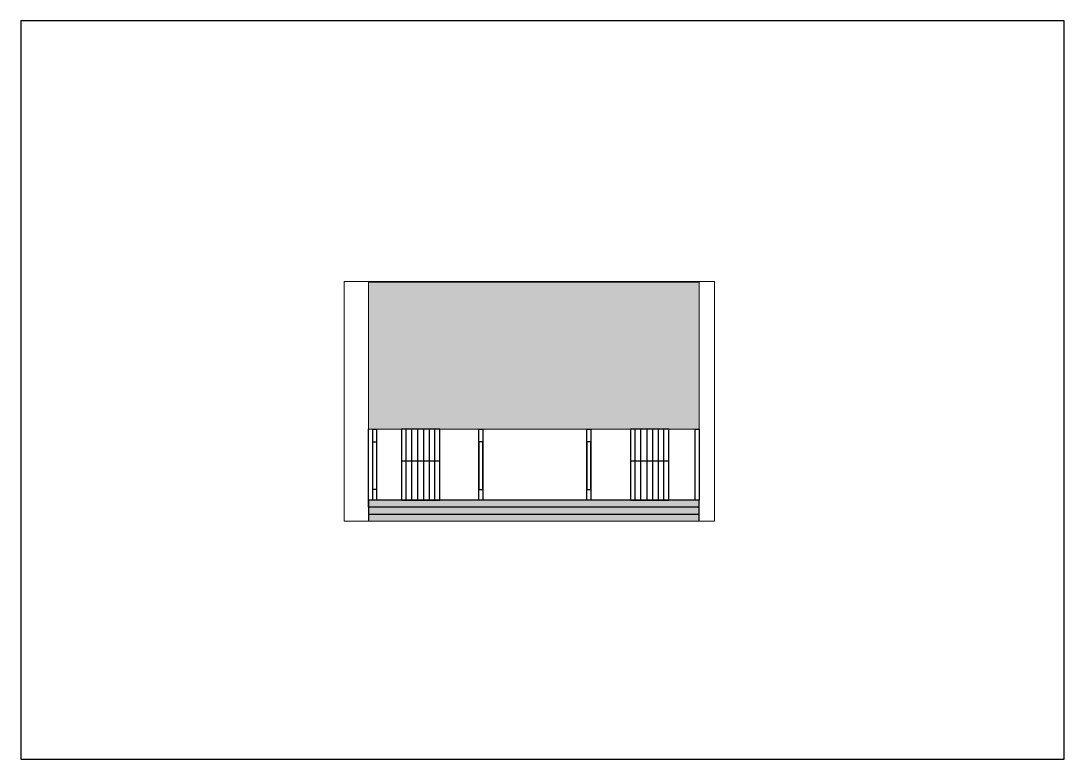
# Paper-space layout 'Layout1' of a CAD drawing. Header units: millimetres. Extents: x 21 to 318, y 103 to 313.
# The model-space entities are those that its viewports show. They can reach past a viewport. Long polylines and large blocks are cut down to what shows.
import ezdxf

# ---------------------------------------------------------------- set-up
doc = ezdxf.new("R2010")
doc.units = ezdxf.units.MM
for name, color, linetype, lineweight in [('A-ALV-___-___-EXI', 250, 'Continuous', 25), ('A-BAS-___-___-EXI', 250, 'Continuous', 25), ('A-COB-___-___-EXI', 250, 'Continuous', 13), ('A-PIL-___-___-EXI', 250, 'Continuous', 25), ('A-POR-___-___-EXI', 250, 'Continuous', 25)]:
    doc.layers.add(name, color=color, linetype=linetype, lineweight=lineweight)

# ---------------------------------------------------------------- blocks, each defined once
blk = doc.blocks.new('A4 HORIZONTAL - A4-22688951-Não nomeada')
at = {"layer": 'A-BAS-___-___-EXI'}
for p, q in [((317.79, 313), (20.79, 313)), ((20.79, 313), (20.79, 103)), ((317.79, 103), (317.79, 313)), ((20.79, 103), (317.79, 103))]:
    blk.add_line(p, q, dxfattribs=at)

msp = doc.modelspace()

# ---------------------------------------------------------------- hatches: boundary and pattern name
at = {"layer": 'A-BAS-___-___-EXI', "true_color": 0xcb9898}
msp.add_hatch(color=253, dxfattribs=at).paths.add_polyline_path([(29860, -643), (29860, -43), (20445, -43), (20445, -643)])
at = {"layer": 'A-COB-___-___-EXI'}
h = msp.add_hatch(dxfattribs=at)
h.set_pattern_fill('FP_1', color=256, style=0, pattern_type=2)
h.set_pattern_definition([(286.912, (36521.405, 1629.977), (261.57722, -714.1109), [9.168, -907.623]), (0, (36506.74, 1621.2), (0, 146.19), [17.335, -249.364]), (276.448, (36514.737, 1703.803), (266.66819187, -2338.67278873), [83.123, -16541.51]), (0, (36302.71, 1632.17), (0, 146.19), [46.672, -220.027]), (0, (36302.71, 1621.2), (0, 146.19), [45.339, -221.361]), (298.692, (36498.735, 1635.824), (258.809982, -424.153513), [16.665, -1649.863]), (319.547, (36486.734, 1646.058), (522.4823455, -429.258263), [15.772, -3138.636]), (333.322, (36470.732, 1654.098), (2921.331574, -1455.6885804), [17.908, -3563.782]), (349.051, (36448.062, 1658.484), (793.4609004, -144.9008017), [23.09, -4594.877]), (355.523, (36436.06, 1668.717), (259.28268, 0.58346), [18.726, -1853.889]), (348.583, (36454.73, 1667.255), (2927.5810874, -583.5136445), [25.848, -5143.749]), (336.322, (36480.066, 1662.138), (1036.269694, -425.177722), [21.841, -1434.238]), (321.435, (36500.069, 1653.367), (2390.6352004, -1892.739783), [18.76, -3733.273]), (83.552, (36348.05, 1621.205), (1600.3018682, 14180.7958825), [83.123, -16541.51]), (82.829, (36357.384, 1557.613), (266.8965507, 2194.436881), [64.094, -4208.841]), (277.171, (36506.736, 1621.205), (266.498468, -2045.075269), [64.094, -4208.841]), (0, (36425.4, 1658.48), (0, 146.19), [22.669, -244.03]), (12.996, (36400.056, 1652.636), (1873.569154, 440.1038302), [26.003, -5174.507]), (26.258, (36386.721, 1646.058), (281.623388, 153.548639), [14.869, -2959.014]), (37.503, (36373.386, 1635.824), (555.612145, 455.62025), [16.809, -1664.092]), (61.308, (36365.385, 1621.205), (541.29229, 1037.747735), [16.665, -1649.863]), (0, (36348.05, 1621.2), (0, 146.19), [17.335, -249.364]), (73.088, (36348.05, 1621.205), (5.11965, 163.03135), [9.168, -907.623]), (60.312, (36350.717, 1629.977), (1072.022397, 1909.608507), [13.462, -2678.999]), (38.565, (36357.384, 1641.672), (543.0855607, 446.2860044), [18.76, -3733.273]), (23.678, (36372.053, 1653.367), (297.232923, 159.57841), [21.841, -1434.238]), (11.417, (36392.055, 1662.138), (2139.7224363, 439.7986936), [25.848, -5143.749]), (4.477, (36417.392, 1667.255), (1607.6185, 146.757728), [18.726, -1853.889]), (299.688, (36514.737, 1641.672), (261.491382, -429.428179), [13.462, -2678.999]), (0, (36522.74, 1632.17), (0, 146.19), [46.672, -220.027]), (0, (36524.07, 1621.2), (0, 146.19), [45.339, -221.361])])
h.paths.add_polyline_path([(29865, 1977), (29865, 6153), (20445, 6153), (20445, 1977)])

# ---------------------------------------------------------------- linework, layer by layer
at = {"layer": 'A-ALV-___-___-EXI'}
msp.add_line((20445, -243), (20445, 1977), dxfattribs=at)
at = {"layer": 'A-BAS-___-___-EXI'}
for p, q in [((29860, -243), (20445, -243)), ((20445, -443), (29860, -443)), ((19760, -643), (30300, -643))]:
    msp.add_line(p, q, dxfattribs=at)
msp.add_lwpolyline([(29860, -43), (20445, -43), (20445, -643), (29860, -643)], close=True, dxfattribs=at)
at = {"layer": 'A-COB-___-___-EXI'}
for p, q in [((29865, 6177), (20445, 6177)), ((20445, 6177), (20445, 1977)), ((29865, 6153), (20445, 6153)), ((29865, 1977), (29865, 6177)), ((20445, 1977), (29865, 1977))]:
    msp.add_line(p, q, dxfattribs=at)
at = {"layer": 'A-PIL-___-___-EXI'}
for points in [[(20570, -43), (20570, 1977), (20680, 1977), (20680, -43)], [(23590, -43), (23590, 1977), (23700, 1977), (23700, -43)], [(26665, -43), (26665, 1977), (26775, 1977), (26775, -43)], [(29750, -43), (29750, 1977), (29860, 1977), (29860, -43)], [(20570, 260), (20570, 1617), (20680, 1617), (20680, 260)], [(23590, 1617), (23590, 260), (23700, 260), (23700, 1617)], [(26775, 260), (26775, 1617), (26665, 1617), (26665, 260)]]:
    msp.add_lwpolyline(points, close=True, dxfattribs=at)
at = {"layer": 'A-POR-___-___-EXI'}
for p, q in [((21520, -43), (21520, 1977)), ((21684, -43), (21684, 1977)), ((21858, -43), (21858, 1977)), ((22022, -43), (22022, 1977)), ((22185, -43), (22185, 1977)), ((22339, -43), (22339, 1977)), ((28040, -43), (28040, 1977)), ((28204, -43), (28204, 1977)), ((28378, -43), (28378, 1977)), ((28542, -43), (28542, 1977)), ((28705, -43), (28705, 1977)), ((28859, -43), (28859, 1977)), ((21387, 1069), (22483, 1069)), ((27907, 1069), (29003, 1069))]:
    msp.add_line(p, q, dxfattribs=at)
for points in [[(21387, -43), (22483, -43), (22483, 1977), (21387, 1977)], [(27907, -43), (29003, -43), (29003, 1977), (27907, 1977)]]:
    msp.add_lwpolyline(points, close=True, dxfattribs=at)

psp = doc.layouts.get("Layout1")

# ---------------------------------------------------------------- block references
at = {"layer": 'A-PIL-___-___-EXI'}
psp.add_blockref('A4 HORIZONTAL - A4-22688951-Não nomeada', (0, 0), dxfattribs=at)

# ---------------------------------------------------------------- viewports
at = {"layer": 'A-COB-___-___-EXI'}
psp.add_viewport(center=(165.56, 204.79), size=(105.4, 68.2), view_center_point=(25029.54, 2767.03), view_height=6820, dxfattribs=at)

doc.saveas('drawing.dxf')
